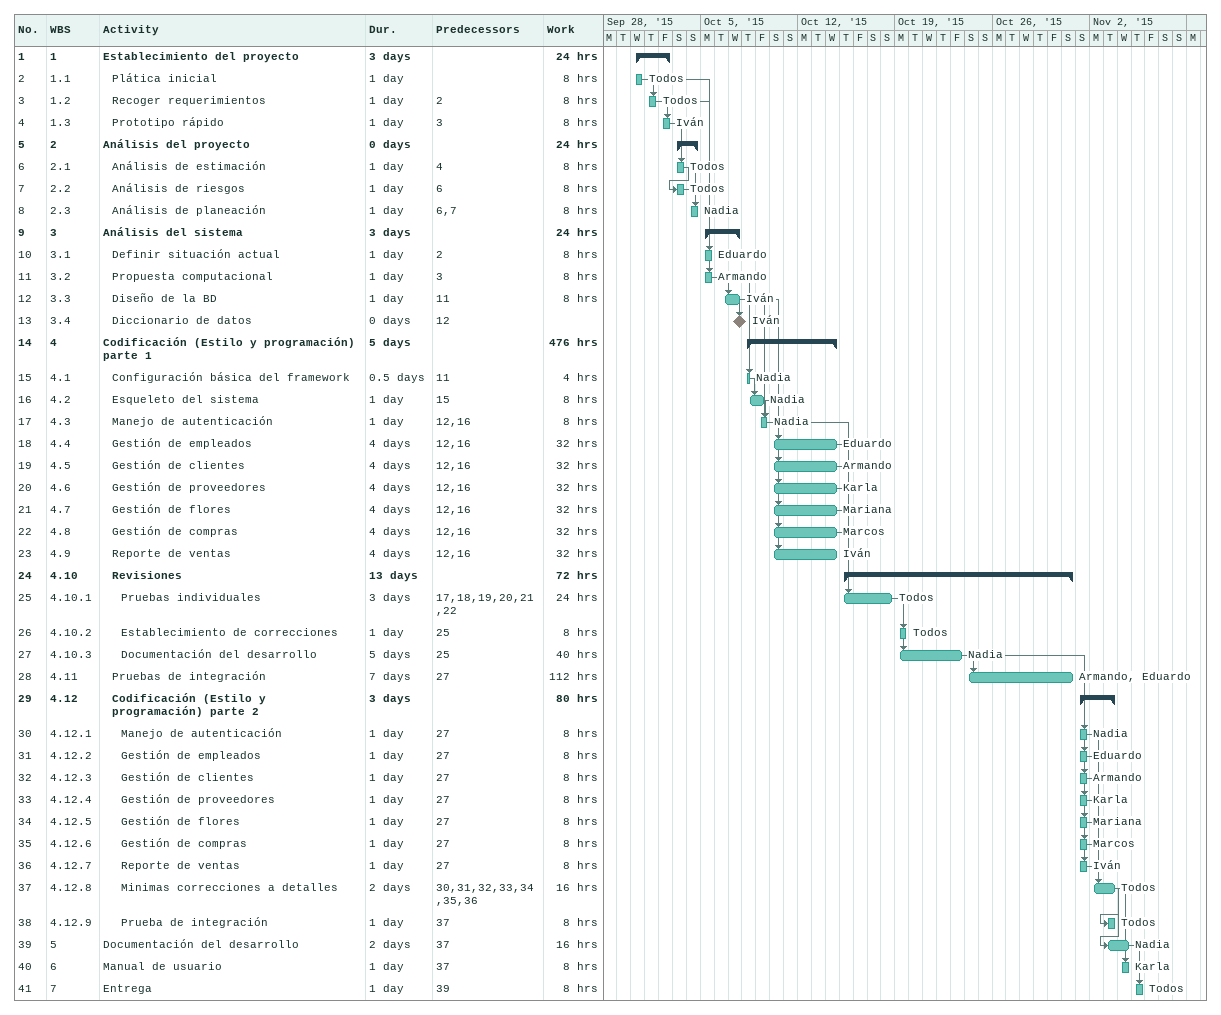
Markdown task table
| ID | WBS | Task | Duration | Start | Finish | Predecessors | Resources | Work (h) |
|---|---|---|---|---|---|---|---|---|
| 1 | 1 | **Establecimiento del proyecto** | 3d | 2015-09-30 | 2015-10-02 |  |  | 24 |
| 2 | 1.1 | Plática inicial | 1d | 2015-09-30 | 2015-09-30 |  | Todos | 8 |
| 3 | 1.2 | Recoger requerimientos | 1d | 2015-10-01 | 2015-10-01 | 2 | Todos | 8 |
| 4 | 1.3 | Prototipo rápido | 1d | 2015-10-02 | 2015-10-02 | 3 | Iván | 8 |
| 5 | 2 | **Análisis del proyecto** | 0d | 2015-10-03 | 2015-10-04 |  |  | 24 |
| 6 | 2.1 | Análisis de estimación | 1d | 2015-10-03 | 2015-10-03 | 4 | Todos | 8 |
| 7 | 2.2 | Análisis de riesgos | 1d | 2015-10-03 | 2015-10-03 | 6 | Todos | 8 |
| 8 | 2.3 | Análisis de planeación | 1d | 2015-10-04 | 2015-10-04 | 6, 7 | Nadia | 8 |
| 9 | 3 | **Análisis del sistema** | 3d | 2015-10-05 | 2015-10-07 |  |  | 24 |
| 10 | 3.1 | Definir situación actual | 1d | 2015-10-05 | 2015-10-05 | 2 | Eduardo | 8 |
| 11 | 3.2 | Propuesta computacional | 1d | 2015-10-05 | 2015-10-05 | 3 | Armando | 8 |
| 12 | 3.3 | Diseño de la BD | 1d | 2015-10-06 | 2015-10-07 | 11 | Iván | 8 |
| 13 | 3.4 | Diccionario de datos | 0d | 2015-10-07 | 2015-10-07 | 12 | Iván |  |
| 14 | 4 | **Codificación (Estilo y programación) parte 1** | 5d | 2015-10-08 | 2015-10-14 |  |  | 476 |
| 15 | 4.1 | Configuración básica del framework | 0.5d | 2015-10-08 | 2015-10-08 | 11 | Nadia | 4 |
| 16 | 4.2 | Esqueleto del sistema | 1d | 2015-10-08 | 2015-10-09 | 15 | Nadia | 8 |
| 17 | 4.3 | Manejo de autenticación | 1d | 2015-10-09 | 2015-10-09 | 12, 16 | Nadia | 8 |
| 18 | 4.4 | Gestión de empleados | 4d | 2015-10-10 | 2015-10-14 | 12, 16 | Eduardo | 32 |
| 19 | 4.5 | Gestión de clientes | 4d | 2015-10-10 | 2015-10-14 | 12, 16 | Armando | 32 |
| 20 | 4.6 | Gestión de proveedores | 4d | 2015-10-10 | 2015-10-14 | 12, 16 | Karla | 32 |
| 21 | 4.7 | Gestión de flores | 4d | 2015-10-10 | 2015-10-14 | 12, 16 | Mariana | 32 |
| 22 | 4.8 | Gestión de compras | 4d | 2015-10-10 | 2015-10-14 | 12, 16 | Marcos | 32 |
| 23 | 4.9 | Reporte de ventas | 4d | 2015-10-10 | 2015-10-14 | 12, 16 | Iván | 32 |
| 24 | 4.10 | **Revisiones** | 13d | 2015-10-15 | 2015-10-31 |  |  | 72 |
| 25 | 4.10.1 | Pruebas individuales | 3d | 2015-10-15 | 2015-10-18 | 17, 18, 19, 20, 21, 22 | Todos | 24 |
| 26 | 4.10.2 | Establecimiento de correcciones | 1d | 2015-10-19 | 2015-10-19 | 25 | Todos | 8 |
| 27 | 4.10.3 | Documentación del desarrollo | 5d | 2015-10-19 | 2015-10-23 | 25 | Nadia | 40 |
| 28 | 4.11 | Pruebas de integración | 7d | 2015-10-24 | 2015-10-31 | 27 | Armando, Eduardo | 112 |
| 29 | 4.12 | **Codificación (Estilo y programación) parte 2** | 3d | 2015-11-01 | 2015-11-03 |  |  | 80 |
| 30 | 4.12.1 | Manejo de autenticación | 1d | 2015-11-01 | 2015-11-01 | 27 | Nadia | 8 |
| 31 | 4.12.2 | Gestión de empleados | 1d | 2015-11-01 | 2015-11-01 | 27 | Eduardo | 8 |
| 32 | 4.12.3 | Gestión de clientes | 1d | 2015-11-01 | 2015-11-01 | 27 | Armando | 8 |
| 33 | 4.12.4 | Gestión de proveedores | 1d | 2015-11-01 | 2015-11-01 | 27 | Karla | 8 |
| 34 | 4.12.5 | Gestión de flores | 1d | 2015-11-01 | 2015-11-01 | 27 | Mariana | 8 |
| 35 | 4.12.6 | Gestión de compras | 1d | 2015-11-01 | 2015-11-01 | 27 | Marcos | 8 |
| 36 | 4.12.7 | Reporte de ventas | 1d | 2015-11-01 | 2015-11-01 | 27 | Iván | 8 |
| 37 | 4.12.8 | Minimas correcciones a detalles | 2d | 2015-11-02 | 2015-11-03 | 30, 31, 32, 33, 34, 35, 36 | Todos | 16 |
| 38 | 4.12.9 | Prueba de integración | 1d | 2015-11-03 | 2015-11-03 | 37 | Todos | 8 |
| 39 | 5 | Documentación del desarrollo | 2d | 2015-11-03 | 2015-11-04 | 37 | Nadia | 16 |
| 40 | 6 | Manual de usuario | 1d | 2015-11-04 | 2015-11-04 | 37 | Karla | 8 |
| 41 | 7 | Entrega | 1d | 2015-11-05 | 2015-11-05 | 39 | Todos | 8 |
